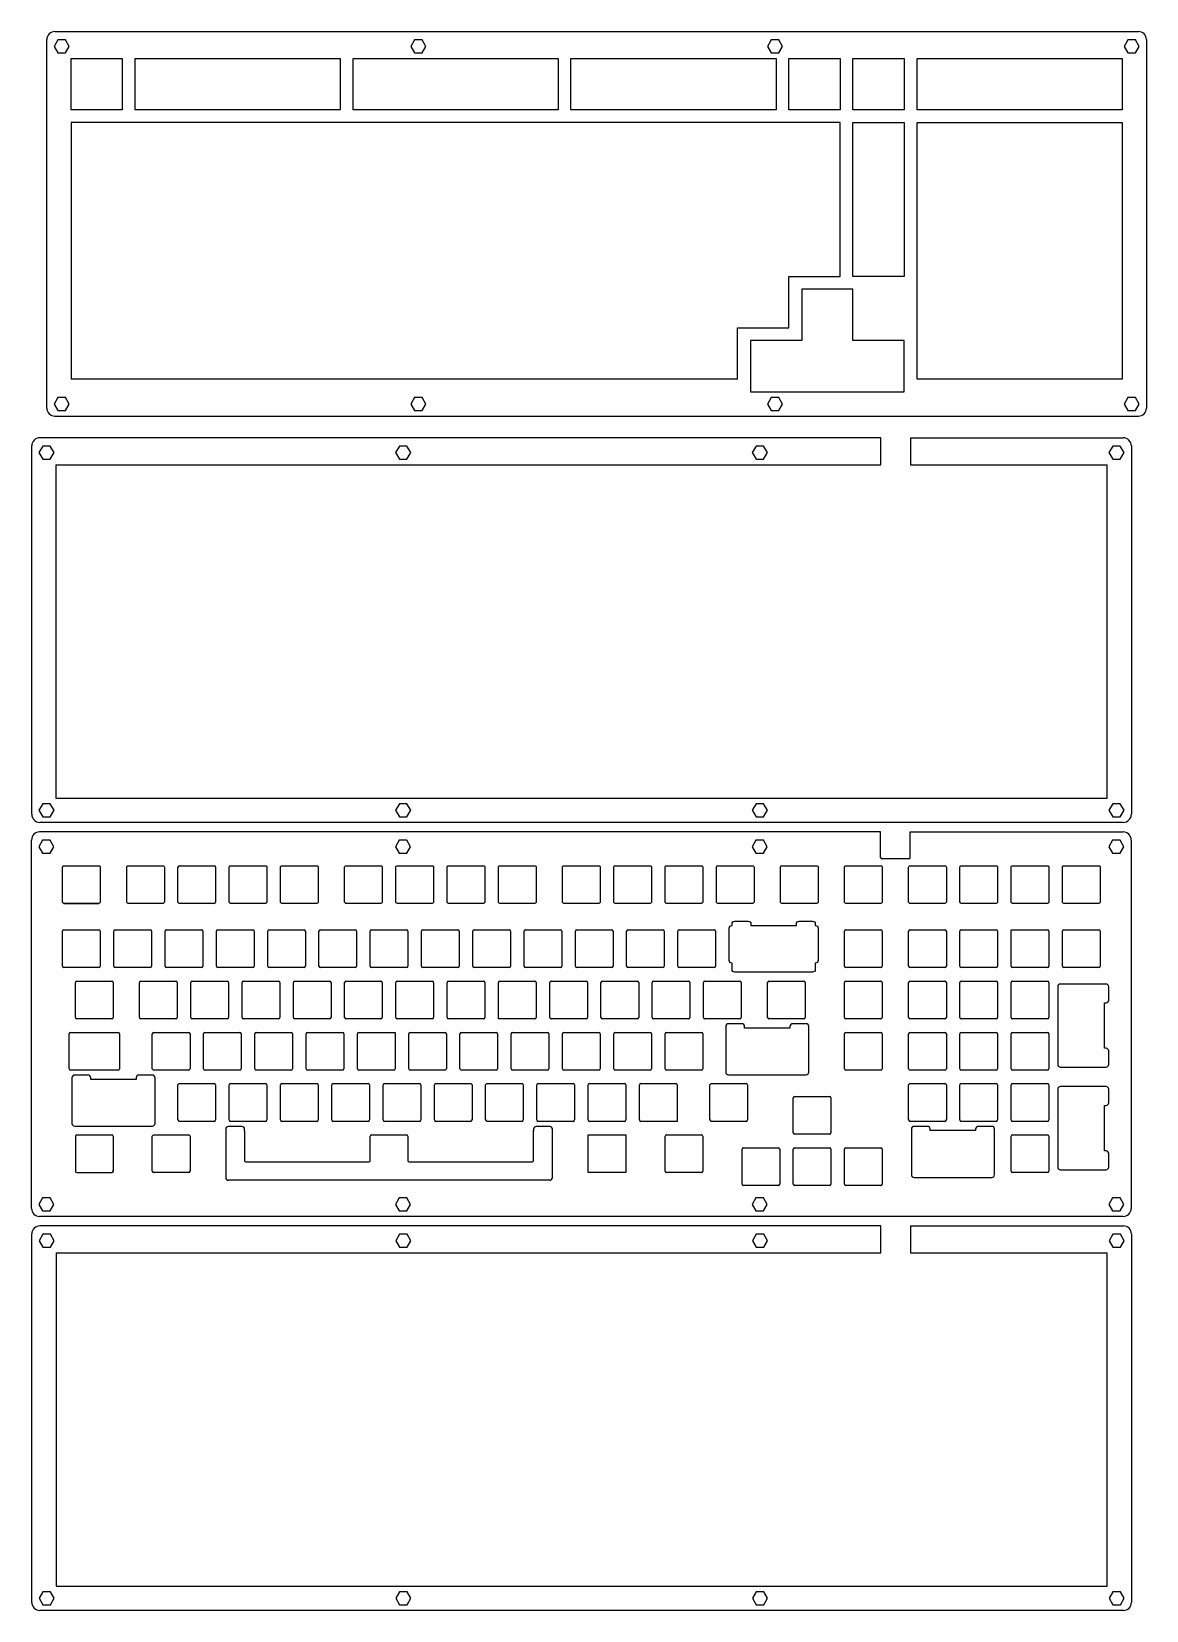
# Model space of a CAD drawing. Header units: millimetres. Extents: x 1868 to 2698, y 1819 to 2405.
# Drawn here: x 2284 to 2698, y 1819 to 2405 of the extents above; entities that cross this region are included whole.
import ezdxf

# ---------------------------------------------------------------- set-up
doc = ezdxf.new("R2010")
doc.units = ezdxf.units.MM

msp = doc.modelspace()

# ---------------------------------------------------------------- linework, layer by layer
at = {"linetype": 'Continuous'}
for p, q in [((2292.75, 2405.43), (2695.28, 2405.43)), ((2546.4, 2276.36), (2298.75, 2276.36)), ((2298.75, 2276.36), (2298.75, 2276.36)), ((2292.75, 2262.6), (2695.28, 2262.6)), ((2599.58, 2254.55), (2287.14, 2254.55)), ((2599.58, 2244.55), (2599.58, 2254.55)), ((2610.58, 2254.55), (2689.67, 2254.55)), ((2610.58, 2254.55), (2610.58, 2244.55)), ((2293.14, 2244.55), (2599.58, 2244.55)), ((2610.58, 2244.55), (2610.58, 2244.55)), ((2610.58, 2244.55), (2683.67, 2244.55)), ((2300.38, 1995.13), (2300.38, 1982.13)), ((2599.62, 1961.86), (2287.17, 1961.86)), ((2599.62, 1951.86), (2599.62, 1961.86)), ((2610.62, 1961.86), (2689.7, 1961.86)), ((2610.62, 1961.86), (2610.62, 1951.86)), ((2293.17, 1951.86), (2599.62, 1951.86)), ((2293.17, 1951.86), (2293.17, 1828.03)), ((2610.62, 1951.86), (2610.62, 1951.86)), ((2610.62, 1951.86), (2683.7, 1951.86))]:
    msp.add_line(p, q, dxfattribs=at)
at = {"color": 0}
for p, q in [((2289.75, 2265.6), (2289.75, 2402.43)), ((2698.28, 2402.43), (2698.28, 2265.6)), ((2298.75, 2395.43), (2317.8, 2395.43)), ((2298.75, 2376.38), (2298.75, 2395.43)), ((2317.8, 2395.43), (2317.8, 2376.38)), ((2322.56, 2395.43), (2398.76, 2395.43)), ((2322.56, 2376.38), (2322.56, 2395.43)), ((2398.76, 2395.43), (2398.76, 2376.38)), ((2403.53, 2395.43), (2479.73, 2395.43)), ((2403.53, 2376.38), (2403.53, 2395.43)), ((2479.73, 2395.43), (2479.73, 2376.38)), ((2484.49, 2395.43), (2560.69, 2395.43)), ((2484.49, 2376.38), (2484.49, 2395.43)), ((2560.69, 2395.43), (2560.69, 2376.38)), ((2565.45, 2395.43), (2584.5, 2395.43)), ((2565.45, 2376.38), (2565.45, 2395.43)), ((2584.5, 2395.43), (2584.5, 2376.38)), ((2589.26, 2395.43), (2608.31, 2395.43)), ((2589.26, 2376.38), (2589.26, 2395.43)), ((2608.31, 2395.43), (2608.31, 2376.38)), ((2613.08, 2395.43), (2689.28, 2395.43)), ((2613.08, 2376.38), (2613.08, 2395.43)), ((2689.28, 2395.43), (2689.28, 2376.38)), ((2317.8, 2376.38), (2298.75, 2376.38)), ((2398.76, 2376.38), (2322.56, 2376.38)), ((2479.73, 2376.38), (2403.53, 2376.38)), ((2560.69, 2376.38), (2484.49, 2376.38)), ((2584.5, 2376.38), (2565.45, 2376.38)), ((2608.31, 2376.38), (2589.26, 2376.38)), ((2689.28, 2376.38), (2613.08, 2376.38)), ((2298.75, 2371.62), (2298.75, 2352.56)), ((2584.5, 2371.62), (2298.75, 2371.62)), ((2584.5, 2314.46), (2584.5, 2371.62)), ((2589.26, 2371.62), (2608.31, 2371.62)), ((2589.26, 2314.46), (2589.26, 2371.62)), ((2608.31, 2371.62), (2608.31, 2314.46)), ((2613.08, 2371.62), (2689.28, 2371.62)), ((2613.08, 2276.36), (2613.08, 2371.62)), ((2689.28, 2371.62), (2689.28, 2276.36)), ((2298.75, 2352.56), (2298.75, 2352.56)), ((2298.75, 2352.56), (2298.75, 2333.52)), ((2298.75, 2333.52), (2298.75, 2333.52)), ((2298.75, 2333.52), (2298.75, 2314.46)), ((2298.75, 2314.46), (2298.75, 2314.46)), ((2298.75, 2314.46), (2298.75, 2276.36)), ((2565.45, 2295.41), (2565.45, 2314.46)), ((2565.45, 2314.46), (2584.5, 2314.46)), ((2608.31, 2314.46), (2589.26, 2314.46)), ((2570.21, 2309.7), (2570.21, 2290.65)), ((2589.26, 2309.7), (2570.21, 2309.7)), ((2589.26, 2290.65), (2589.26, 2309.7)), ((2546.4, 2276.36), (2546.4, 2295.41)), ((2546.4, 2295.41), (2565.45, 2295.41)), ((2570.21, 2290.65), (2551.16, 2290.65)), ((2551.16, 2290.65), (2551.16, 2271.6)), ((2608.31, 2290.65), (2589.26, 2290.65)), ((2608.31, 2271.6), (2608.31, 2290.65)), ((2689.28, 2276.36), (2613.08, 2276.36)), ((2551.16, 2271.6), (2608.31, 2271.6)), ((2284.14, 2114.73), (2284.14, 2251.55)), ((2692.67, 2251.55), (2692.67, 2114.73)), ((2293.14, 2244.55), (2293.14, 2120.73)), ((2683.67, 2120.73), (2683.67, 2244.55)), ((2293.14, 2120.73), (2683.67, 2120.73)), ((2689.67, 2111.73), (2287.14, 2111.73)), ((2284.09, 1968.34), (2284.09, 2105.17)), ((2692.62, 2105.17), (2692.62, 1968.34)), ((2338.48, 2082.14), (2338.48, 2095.14)), ((2338.98, 2095.64), (2351.98, 2095.64)), ((2352.48, 2095.14), (2352.48, 2082.14)), ((2351.98, 2081.64), (2338.98, 2081.64)), ((2295.61, 2058.33), (2295.61, 2071.33)), ((2296.11, 2071.83), (2309.11, 2071.83)), ((2309.61, 2071.33), (2309.61, 2058.33)), ((2314.66, 2058.33), (2314.66, 2071.33)), ((2315.16, 2071.83), (2328.16, 2071.83)), ((2328.66, 2071.33), (2328.66, 2058.33)), ((2333.71, 2058.33), (2333.71, 2071.33)), ((2334.21, 2071.83), (2347.21, 2071.83)), ((2347.71, 2071.33), (2347.71, 2058.33)), ((2352.76, 2058.33), (2352.76, 2071.33)), ((2353.26, 2071.83), (2366.26, 2071.83)), ((2366.76, 2071.33), (2366.76, 2058.33)), ((2371.81, 2058.33), (2371.81, 2071.33)), ((2372.31, 2071.83), (2385.31, 2071.83)), ((2385.81, 2071.33), (2385.81, 2058.33)), ((2390.86, 2058.33), (2390.86, 2071.33)), ((2391.36, 2071.83), (2404.36, 2071.83)), ((2404.86, 2071.33), (2404.86, 2058.33)), ((2409.91, 2058.33), (2409.91, 2071.33)), ((2410.41, 2071.83), (2423.41, 2071.83)), ((2423.91, 2071.33), (2423.91, 2058.33)), ((2428.97, 2058.33), (2428.97, 2071.33)), ((2429.47, 2071.83), (2442.46, 2071.83)), ((2442.96, 2071.33), (2442.96, 2058.33)), ((2448.02, 2058.33), (2448.02, 2071.33)), ((2448.52, 2071.83), (2461.51, 2071.83)), ((2462.01, 2071.33), (2462.01, 2058.33)), ((2467.07, 2058.33), (2467.07, 2071.33)), ((2467.57, 2071.83), (2480.56, 2071.83)), ((2481.06, 2071.33), (2481.06, 2058.33)), ((2486.12, 2058.33), (2486.12, 2071.33)), ((2486.62, 2071.83), (2499.61, 2071.83)), ((2500.11, 2071.33), (2500.11, 2058.33)), ((2505.17, 2058.33), (2505.17, 2071.33)), ((2505.67, 2071.83), (2518.66, 2071.83)), ((2519.16, 2071.33), (2519.16, 2058.33)), ((2524.22, 2058.33), (2524.22, 2071.33)), ((2524.72, 2071.83), (2537.71, 2071.83)), ((2538.21, 2071.33), (2538.21, 2058.33)), ((2586.13, 2058.33), (2586.13, 2071.33)), ((2586.63, 2071.83), (2599.63, 2071.83)), ((2600.13, 2071.33), (2600.13, 2058.33)), ((2609.94, 2058.33), (2609.94, 2071.33)), ((2610.44, 2071.83), (2623.44, 2071.83)), ((2623.94, 2071.33), (2623.94, 2058.33)), ((2628.99, 2058.33), (2628.99, 2071.33)), ((2629.49, 2071.83), (2642.49, 2071.83)), ((2642.99, 2071.33), (2642.99, 2058.33)), ((2648.04, 2071.83), (2661.54, 2071.83)), ((2648.04, 2058.33), (2648.04, 2071.83)), ((2662.04, 2071.33), (2662.04, 2058.33)), ((2667.09, 2058.33), (2667.09, 2071.33)), ((2667.59, 2071.83), (2680.59, 2071.83)), ((2681.09, 2071.33), (2681.09, 2058.33)), ((2309.11, 2057.83), (2296.11, 2057.83)), ((2300.88, 2052.78), (2313.88, 2052.78)), ((2328.16, 2057.83), (2315.16, 2057.83)), ((2324.69, 2052.78), (2337.69, 2052.78)), ((2347.21, 2057.83), (2334.21, 2057.83)), ((2343.74, 2052.78), (2356.74, 2052.78)), ((2366.26, 2057.83), (2353.26, 2057.83)), ((2362.79, 2052.78), (2375.79, 2052.78)), ((2385.31, 2057.83), (2372.31, 2057.83)), ((2381.84, 2052.78), (2394.84, 2052.78)), ((2404.36, 2057.83), (2391.36, 2057.83)), ((2400.89, 2052.78), (2413.89, 2052.78)), ((2423.41, 2057.83), (2410.41, 2057.83)), ((2419.94, 2052.78), (2432.94, 2052.78)), ((2442.46, 2057.83), (2429.47, 2057.83)), ((2438.99, 2052.78), (2451.99, 2052.78)), ((2461.51, 2057.83), (2448.52, 2057.83)), ((2458.04, 2052.78), (2471.04, 2052.78)), ((2480.56, 2057.83), (2467.57, 2057.83)), ((2477.09, 2052.78), (2490.09, 2052.78)), ((2499.61, 2057.83), (2486.62, 2057.83)), ((2496.14, 2052.78), (2509.14, 2052.78)), ((2518.66, 2057.83), (2505.67, 2057.83)), ((2515.19, 2052.78), (2528.19, 2052.78)), ((2537.71, 2057.83), (2524.72, 2057.83)), ((2534.24, 2052.78), (2547.24, 2052.78)), ((2558.05, 2052.78), (2571.05, 2052.78)), ((2599.63, 2057.83), (2586.63, 2057.83)), ((2586.63, 2052.78), (2599.63, 2052.78)), ((2623.44, 2057.83), (2610.44, 2057.83)), ((2610.44, 2052.78), (2623.44, 2052.78)), ((2642.49, 2057.83), (2629.49, 2057.83)), ((2629.49, 2052.78), (2642.49, 2052.78)), ((2661.54, 2057.83), (2648.54, 2057.83)), ((2648.54, 2052.78), (2661.54, 2052.78)), ((2680.59, 2057.83), (2667.59, 2057.83)), ((2300.38, 2039.28), (2300.38, 2052.28)), ((2314.38, 2052.28), (2314.38, 2039.28)), ((2324.19, 2039.28), (2324.19, 2052.28)), ((2338.19, 2052.28), (2338.19, 2039.28)), ((2343.24, 2039.28), (2343.24, 2052.28)), ((2357.24, 2052.28), (2357.24, 2039.28)), ((2362.29, 2039.28), (2362.29, 2052.28)), ((2376.29, 2052.28), (2376.29, 2039.28)), ((2381.34, 2039.28), (2381.34, 2052.28)), ((2395.34, 2052.28), (2395.34, 2039.28)), ((2400.39, 2039.28), (2400.39, 2052.28)), ((2414.39, 2052.28), (2414.39, 2039.28)), ((2419.44, 2039.28), (2419.44, 2052.28)), ((2433.44, 2052.28), (2433.44, 2039.28)), ((2438.49, 2039.28), (2438.49, 2052.28)), ((2452.49, 2052.28), (2452.49, 2039.28)), ((2457.54, 2038.78), (2457.54, 2052.28)), ((2471.54, 2052.28), (2471.54, 2039.28)), ((2476.59, 2039.28), (2476.59, 2052.28)), ((2490.59, 2052.28), (2490.59, 2039.28)), ((2495.64, 2039.28), (2495.64, 2052.28)), ((2509.64, 2052.28), (2509.64, 2039.28)), ((2514.69, 2039.28), (2514.69, 2052.28)), ((2528.69, 2052.28), (2528.69, 2039.28)), ((2533.74, 2039.28), (2533.74, 2052.28)), ((2547.74, 2052.28), (2547.74, 2039.28)), ((2557.55, 2039.28), (2557.55, 2052.28)), ((2571.55, 2052.28), (2571.55, 2039.28)), ((2586.13, 2039.28), (2586.13, 2052.28)), ((2600.13, 2052.28), (2600.13, 2039.28)), ((2609.94, 2039.28), (2609.94, 2052.28)), ((2623.94, 2052.28), (2623.94, 2039.28)), ((2628.99, 2039.28), (2628.99, 2052.28)), ((2642.99, 2052.28), (2642.99, 2039.28)), ((2648.04, 2039.28), (2648.04, 2052.28)), ((2662.04, 2052.28), (2662.04, 2039.28)), ((2313.88, 2038.78), (2300.88, 2038.78)), ((2337.69, 2038.78), (2324.69, 2038.78)), ((2356.74, 2038.78), (2343.74, 2038.78)), ((2375.79, 2038.78), (2362.79, 2038.78)), ((2394.84, 2038.78), (2381.84, 2038.78)), ((2413.89, 2038.78), (2400.89, 2038.78)), ((2432.94, 2038.78), (2419.94, 2038.78)), ((2451.99, 2038.78), (2438.99, 2038.78)), ((2471.04, 2038.78), (2457.54, 2038.78)), ((2490.09, 2038.78), (2477.09, 2038.78)), ((2509.14, 2038.78), (2496.14, 2038.78)), ((2528.19, 2038.78), (2515.19, 2038.78)), ((2547.24, 2038.78), (2534.24, 2038.78)), ((2571.05, 2038.78), (2558.05, 2038.78)), ((2599.63, 2038.78), (2586.63, 2038.78)), ((2623.44, 2038.78), (2610.44, 2038.78)), ((2642.49, 2038.78), (2629.49, 2038.78)), ((2661.54, 2038.78), (2648.54, 2038.78)), ((2298, 2020.23), (2298, 2033.23)), ((2298.5, 2033.73), (2316.26, 2033.73)), ((2316.76, 2033.23), (2316.76, 2020.23)), ((2328.95, 2020.23), (2328.95, 2033.23)), ((2329.45, 2033.73), (2342.45, 2033.73)), ((2342.95, 2033.23), (2342.95, 2020.23)), ((2348, 2020.23), (2348, 2033.23)), ((2348.5, 2033.73), (2361.5, 2033.73)), ((2362, 2033.23), (2362, 2020.23)), ((2367.05, 2020.23), (2367.05, 2033.23)), ((2367.55, 2033.73), (2380.55, 2033.73)), ((2381.05, 2033.23), (2381.05, 2020.23)), ((2386.1, 2020.23), (2386.1, 2033.23)), ((2386.6, 2033.73), (2399.6, 2033.73)), ((2400.1, 2033.23), (2400.1, 2020.23)), ((2405.15, 2020.23), (2405.15, 2033.23)), ((2405.65, 2033.73), (2419.15, 2033.73)), ((2419.15, 2033.73), (2419.15, 2020.23)), ((2424.2, 2020.23), (2424.2, 2033.23)), ((2424.7, 2033.73), (2437.7, 2033.73)), ((2438.2, 2033.23), (2438.2, 2020.23)), ((2443.25, 2020.23), (2443.25, 2033.23)), ((2443.75, 2033.73), (2456.75, 2033.73)), ((2457.25, 2033.23), (2457.25, 2020.23)), ((2462.3, 2020.23), (2462.3, 2033.23)), ((2462.8, 2033.73), (2475.8, 2033.73)), ((2476.3, 2033.23), (2476.3, 2020.23)), ((2481.35, 2020.23), (2481.35, 2033.23)), ((2481.85, 2033.73), (2494.85, 2033.73)), ((2495.35, 2033.23), (2495.35, 2020.23)), ((2500.4, 2020.23), (2500.4, 2033.23)), ((2500.9, 2033.73), (2513.9, 2033.73)), ((2514.4, 2033.23), (2514.4, 2020.23)), ((2519.45, 2020.23), (2519.45, 2033.23)), ((2519.95, 2033.73), (2532.95, 2033.73)), ((2533.45, 2033.23), (2533.45, 2020.23)), ((2586.13, 2020.23), (2586.13, 2033.23)), ((2586.63, 2033.73), (2599.63, 2033.73)), ((2600.13, 2033.23), (2600.13, 2020.23)), ((2609.94, 2020.23), (2609.94, 2033.23)), ((2610.44, 2033.73), (2623.44, 2033.73)), ((2623.94, 2033.23), (2623.94, 2020.23)), ((2628.99, 2020.23), (2628.99, 2033.23)), ((2629.49, 2033.73), (2642.49, 2033.73)), ((2642.99, 2033.23), (2642.99, 2020.23)), ((2648.04, 2020.23), (2648.04, 2033.23)), ((2648.54, 2033.73), (2661.54, 2033.73)), ((2662.04, 2033.23), (2662.04, 2020.23)), ((2316.26, 2019.73), (2298.5, 2019.73)), ((2342.45, 2019.73), (2329.45, 2019.73)), ((2361.5, 2019.73), (2348.5, 2019.73)), ((2380.55, 2019.73), (2367.55, 2019.73)), ((2399.6, 2019.73), (2386.6, 2019.73)), ((2418.65, 2019.73), (2405.65, 2019.73)), ((2437.7, 2019.73), (2424.7, 2019.73)), ((2456.75, 2019.73), (2443.75, 2019.73)), ((2475.8, 2019.73), (2462.8, 2019.73)), ((2494.85, 2019.73), (2481.85, 2019.73)), ((2513.9, 2019.73), (2500.9, 2019.73)), ((2532.95, 2019.73), (2519.95, 2019.73)), ((2599.63, 2019.73), (2586.63, 2019.73)), ((2623.44, 2019.73), (2610.44, 2019.73)), ((2642.49, 2019.73), (2629.49, 2019.73)), ((2661.54, 2019.73), (2648.54, 2019.73)), ((2338.48, 2001.18), (2338.48, 2014.18)), ((2338.98, 2014.68), (2351.98, 2014.68)), ((2352.48, 2014.18), (2352.48, 2001.18)), ((2357.53, 2001.18), (2357.53, 2014.18)), ((2358.03, 2014.68), (2371.03, 2014.68)), ((2371.53, 2014.18), (2371.53, 2001.18)), ((2376.58, 2001.18), (2376.58, 2014.18)), ((2377.08, 2014.68), (2390.08, 2014.68)), ((2390.58, 2014.18), (2390.58, 2001.18)), ((2395.63, 2001.18), (2395.63, 2014.18)), ((2396.13, 2014.68), (2409.13, 2014.68)), ((2409.63, 2014.18), (2409.63, 2001.18)), ((2414.68, 2001.18), (2414.68, 2014.18)), ((2415.18, 2014.68), (2428.18, 2014.68)), ((2428.68, 2014.18), (2428.68, 2001.18)), ((2433.73, 2001.18), (2433.73, 2014.18)), ((2434.23, 2014.68), (2447.23, 2014.68)), ((2447.73, 2014.18), (2447.73, 2001.18)), ((2452.78, 2001.18), (2452.78, 2014.18)), ((2453.28, 2014.68), (2466.28, 2014.68)), ((2466.78, 2014.18), (2466.78, 2001.18)), ((2471.83, 2001.18), (2471.83, 2014.18)), ((2472.33, 2014.68), (2485.33, 2014.68)), ((2485.83, 2014.18), (2485.83, 2001.18)), ((2490.88, 2001.18), (2490.88, 2014.18)), ((2491.38, 2014.68), (2504.38, 2014.68)), ((2504.88, 2014.18), (2504.88, 2001.18)), ((2509.93, 2001.18), (2509.93, 2014.18)), ((2510.43, 2014.68), (2523.43, 2014.68)), ((2523.93, 2014.18), (2523.93, 2000.68)), ((2536.12, 2001.18), (2536.12, 2014.18)), ((2536.62, 2014.68), (2549.62, 2014.68)), ((2550.12, 2014.18), (2550.12, 2001.18)), ((2609.94, 2001.18), (2609.94, 2014.18)), ((2610.44, 2014.68), (2623.44, 2014.68)), ((2623.94, 2014.18), (2623.94, 2001.18)), ((2628.99, 2001.18), (2628.99, 2014.18)), ((2629.49, 2014.68), (2642.49, 2014.68)), ((2642.99, 2014.18), (2642.99, 2001.18)), ((2648.04, 2001.18), (2648.04, 2014.18)), ((2648.54, 2014.68), (2661.54, 2014.68)), ((2662.04, 2014.18), (2662.04, 2001.18)), ((2567.08, 1996.42), (2567.08, 2009.42)), ((2567.58, 2009.92), (2580.58, 2009.92)), ((2581.08, 2009.42), (2581.08, 1996.42)), ((2351.98, 2000.68), (2338.98, 2000.68)), ((2371.03, 2000.68), (2358.03, 2000.68)), ((2390.08, 2000.68), (2377.08, 2000.68)), ((2409.13, 2000.68), (2396.13, 2000.68)), ((2428.18, 2000.68), (2415.18, 2000.68)), ((2447.23, 2000.68), (2434.23, 2000.68)), ((2466.28, 2000.68), (2453.28, 2000.68)), ((2485.33, 2000.68), (2472.33, 2000.68)), ((2504.38, 2000.68), (2491.38, 2000.68)), ((2523.93, 2000.68), (2510.43, 2000.68)), ((2549.62, 2000.68), (2536.62, 2000.68)), ((2623.44, 2000.68), (2610.44, 2000.68)), ((2642.49, 2000.68), (2629.49, 2000.68)), ((2661.54, 2000.68), (2648.54, 2000.68)), ((2300.88, 1995.63), (2313.88, 1995.63)), ((2314.38, 1995.13), (2314.38, 1982.13)), ((2328.95, 1982.13), (2328.95, 1995.13)), ((2329.45, 1995.63), (2342.45, 1995.63)), ((2342.95, 1995.13), (2342.95, 1982.13)), ((2409.91, 1986.13), (2409.91, 1995.13)), ((2410.41, 1995.63), (2423.41, 1995.63)), ((2423.91, 1995.13), (2423.91, 1986.13)), ((2490.88, 1995.63), (2504.88, 1995.63)), ((2490.88, 1981.63), (2490.88, 1995.63)), ((2504.88, 1995.63), (2504.88, 1981.63)), ((2519.45, 1982.13), (2519.45, 1995.13)), ((2519.95, 1995.63), (2532.95, 1995.63)), ((2533.45, 1995.13), (2533.45, 1982.13)), ((2580.58, 1995.92), (2567.58, 1995.92)), ((2648.04, 1982.13), (2648.04, 1995.13)), ((2648.54, 1995.63), (2661.54, 1995.63)), ((2662.04, 1995.13), (2662.04, 1982.13)), ((2548.03, 1977.37), (2548.03, 1990.37)), ((2548.53, 1990.87), (2561.53, 1990.87)), ((2562.03, 1990.37), (2562.03, 1977.37)), ((2567.08, 1977.37), (2567.08, 1990.37)), ((2567.58, 1990.87), (2580.58, 1990.87)), ((2581.08, 1990.37), (2581.08, 1977.37)), ((2586.13, 1977.37), (2586.13, 1990.37)), ((2586.63, 1990.87), (2599.63, 1990.87)), ((2600.13, 1990.37), (2600.13, 1977.37)), ((2314.38, 1981.63), (2314.38, 1982.63)), ((2300.88, 1981.63), (2313.88, 1981.63)), ((2342.45, 1981.63), (2329.45, 1981.63)), ((2504.88, 1981.63), (2490.88, 1981.63)), ((2532.95, 1981.63), (2519.95, 1981.63)), ((2561.53, 1976.87), (2548.53, 1976.87)), ((2580.58, 1976.87), (2567.58, 1976.87)), ((2599.63, 1976.87), (2586.63, 1976.87)), ((2661.54, 1981.63), (2648.54, 1981.63)), ((2689.62, 1965.34), (2287.09, 1965.34)), ((2284.17, 1822.03), (2284.17, 1958.86)), ((2692.7, 1958.86), (2692.7, 1822.03)), ((2683.7, 1828.03), (2683.7, 1951.86)), ((2293.17, 1828.03), (2683.7, 1828.03)), ((2689.7, 1819.03), (2287.17, 1819.03))]:
    msp.add_line(p, q, dxfattribs=at)
for p, q in [((2599.54, 2108.17), (2287.09, 2108.17)), ((2599.54, 2098.67), (2599.54, 2108.17)), ((2610.54, 2098.67), (2610.54, 2108.17)), ((2610.54, 2108.17), (2689.62, 2108.17)), ((2610.04, 2098.17), (2600.04, 2098.17)), ((2356.22, 1997.75), (2356.22, 1979.81)), ((2362.22, 1998.75), (2357.22, 1998.75)), ((2363.22, 1997.17), (2363.22, 1997.75)), ((2363.22, 1997.17), (2363.22, 1986.13)), ((2470.6, 1997.75), (2470.6, 1997.17)), ((2470.6, 1986.13), (2470.6, 1997.46)), ((2476.6, 1998.75), (2471.6, 1998.75)), ((2477.6, 1979.81), (2477.6, 1997.75)), ((2363.72, 1985.63), (2409.41, 1985.63)), ((2424.41, 1985.63), (2470.1, 1985.63)), ((2476.6, 1978.81), (2357.22, 1978.81))]:
    msp.add_line(p, q)
at = {"linetype": 'Continuous'}
for points in [[(2293.85, 2402.35), (2292.45, 2399.93), (2293.85, 2397.5), (2296.65, 2397.5), (2298.05, 2399.93), (2296.65, 2402.35)], [(2426.36, 2402.35), (2424.96, 2399.93), (2426.36, 2397.5), (2429.16, 2397.5), (2430.56, 2399.93), (2429.16, 2402.35)], [(2558.87, 2402.35), (2557.47, 2399.93), (2558.87, 2397.5), (2561.67, 2397.5), (2563.07, 2399.93), (2561.67, 2402.35)], [(2691.38, 2402.35), (2689.98, 2399.93), (2691.38, 2397.5), (2694.18, 2397.5), (2695.58, 2399.93), (2694.18, 2402.35)], [(2293.85, 2269.53), (2292.45, 2267.1), (2293.85, 2264.68), (2296.65, 2264.68), (2298.05, 2267.1), (2296.65, 2269.53)], [(2426.36, 2269.53), (2424.96, 2267.1), (2426.36, 2264.68), (2429.16, 2264.68), (2430.56, 2267.1), (2429.16, 2269.53)], [(2558.87, 2269.53), (2557.47, 2267.1), (2558.87, 2264.68), (2561.67, 2264.68), (2563.07, 2267.1), (2561.67, 2269.53)], [(2691.38, 2269.53), (2689.98, 2267.1), (2691.38, 2264.68), (2694.18, 2264.68), (2695.58, 2267.1), (2694.18, 2269.53)], [(2288.24, 2251.48), (2286.84, 2249.05), (2288.24, 2246.63), (2291.04, 2246.63), (2292.44, 2249.05), (2291.04, 2251.48)], [(2420.75, 2251.48), (2419.35, 2249.05), (2420.75, 2246.63), (2423.55, 2246.63), (2424.95, 2249.05), (2423.55, 2251.48)], [(2553.26, 2251.48), (2551.86, 2249.05), (2553.26, 2246.63), (2556.06, 2246.63), (2557.46, 2249.05), (2556.06, 2251.48)], [(2685.77, 2251.48), (2684.37, 2249.05), (2685.77, 2246.63), (2688.57, 2246.63), (2689.97, 2249.05), (2688.57, 2251.48)], [(2288.24, 2118.65), (2286.84, 2116.23), (2288.24, 2113.8), (2291.04, 2113.8), (2292.44, 2116.23), (2291.04, 2118.65)], [(2420.75, 2118.65), (2419.35, 2116.23), (2420.75, 2113.8), (2423.55, 2113.8), (2424.95, 2116.23), (2423.55, 2118.65)], [(2553.26, 2118.65), (2551.86, 2116.23), (2553.26, 2113.8), (2556.06, 2113.8), (2557.46, 2116.23), (2556.06, 2118.65)], [(2685.77, 2118.65), (2684.37, 2116.23), (2685.77, 2113.8), (2688.57, 2113.8), (2689.97, 2116.23), (2688.57, 2118.65)], [(2288.19, 2105.09), (2286.79, 2102.67), (2288.19, 2100.24), (2290.99, 2100.24), (2292.39, 2102.67), (2290.99, 2105.09)], [(2420.7, 2105.09), (2419.3, 2102.67), (2420.7, 2100.24), (2423.5, 2100.24), (2424.9, 2102.67), (2423.5, 2105.09)], [(2553.21, 2105.09), (2551.81, 2102.67), (2553.21, 2100.24), (2556.01, 2100.24), (2557.41, 2102.67), (2556.01, 2105.09)], [(2685.72, 2105.09), (2684.32, 2102.67), (2685.72, 2100.24), (2688.52, 2100.24), (2689.92, 2102.67), (2688.52, 2105.09)], [(2288.19, 1972.27), (2286.79, 1969.84), (2288.19, 1967.42), (2290.99, 1967.42), (2292.39, 1969.84), (2290.99, 1972.27)], [(2420.7, 1972.27), (2419.3, 1969.84), (2420.7, 1967.42), (2423.5, 1967.42), (2424.9, 1969.84), (2423.5, 1972.27)], [(2553.21, 1972.27), (2551.81, 1969.84), (2553.21, 1967.42), (2556.01, 1967.42), (2557.41, 1969.84), (2556.01, 1972.27)], [(2685.72, 1972.27), (2684.32, 1969.84), (2685.72, 1967.42), (2688.52, 1967.42), (2689.92, 1969.84), (2688.52, 1972.27)], [(2288.27, 1958.78), (2286.87, 1956.36), (2288.27, 1953.93), (2291.07, 1953.93), (2292.47, 1956.36), (2291.07, 1958.78)], [(2420.78, 1958.78), (2419.38, 1956.36), (2420.78, 1953.93), (2423.58, 1953.93), (2424.98, 1956.36), (2423.58, 1958.78)], [(2553.29, 1958.78), (2551.89, 1956.36), (2553.29, 1953.93), (2556.09, 1953.93), (2557.49, 1956.36), (2556.09, 1958.78)], [(2685.8, 1958.78), (2684.4, 1956.36), (2685.8, 1953.93), (2688.6, 1953.93), (2690, 1956.36), (2688.6, 1958.78)], [(2288.27, 1825.96), (2286.87, 1823.53), (2288.27, 1821.11), (2291.07, 1821.11), (2292.47, 1823.53), (2291.07, 1825.96)], [(2420.78, 1825.96), (2419.38, 1823.53), (2420.78, 1821.11), (2423.58, 1821.11), (2424.98, 1823.53), (2423.58, 1825.96)], [(2553.29, 1825.96), (2551.89, 1823.53), (2553.29, 1821.11), (2556.09, 1821.11), (2557.49, 1823.53), (2556.09, 1825.96)], [(2685.8, 1825.96), (2684.4, 1823.53), (2685.8, 1821.11), (2688.6, 1821.11), (2690, 1823.53), (2688.6, 1825.96)]]:
    msp.add_lwpolyline(points, close=True, dxfattribs=at)
at = {"color": 0}
for points in [[(2296.11, 2081.64, -0.414214), (2295.61, 2082.14), (2295.61, 2095.14, -0.414214), (2296.11, 2095.64), (2309.11, 2095.64, -0.414214), (2309.61, 2095.14), (2309.61, 2082.14, -0.414214), (2309.11, 2081.64)], [(2319.43, 2082.14), (2319.43, 2095.14, -0.414214), (2319.93, 2095.64), (2332.93, 2095.64, -0.414214), (2333.43, 2095.14), (2333.43, 2082.14, -0.414214), (2332.93, 2081.64), (2319.93, 2081.64, -0.414214)], [(2371.53, 2095.14), (2371.53, 2082.14, -0.414214), (2371.03, 2081.64), (2358.03, 2081.64, -0.414214), (2357.53, 2082.14), (2357.53, 2095.14, -0.414214), (2358.03, 2095.64), (2371.03, 2095.64, -0.414214)], [(2377.08, 2095.64), (2390.08, 2095.64, -0.414214), (2390.58, 2095.14), (2390.58, 2082.14, -0.414214), (2390.08, 2081.64), (2377.08, 2081.64, -0.414214), (2376.58, 2082.14), (2376.58, 2095.14, -0.414214)], [(2413.89, 2081.64), (2400.89, 2081.64, -0.414214), (2400.39, 2082.14), (2400.39, 2095.14, -0.414214), (2400.89, 2095.64), (2413.89, 2095.64, -0.414214), (2414.39, 2095.14), (2414.39, 2082.14, -0.414214)], [(2432.94, 2081.64), (2419.94, 2081.64, -0.414214), (2419.44, 2082.14), (2419.44, 2095.14, -0.414214), (2419.94, 2095.64), (2432.94, 2095.64, -0.414214), (2433.44, 2095.14), (2433.44, 2082.14, -0.414214)], [(2451.99, 2081.64), (2438.99, 2081.64, -0.414214), (2438.49, 2082.14), (2438.49, 2095.14, -0.414214), (2438.99, 2095.64), (2451.99, 2095.64, -0.414214), (2452.49, 2095.14), (2452.49, 2082.14, -0.414214)], [(2471.04, 2081.64), (2458.04, 2081.64, -0.414214), (2457.54, 2082.14), (2457.54, 2095.14, -0.414214), (2458.04, 2095.64), (2471.04, 2095.64, -0.414214), (2471.54, 2095.14), (2471.54, 2082.14, -0.414214)], [(2494.85, 2081.64), (2481.85, 2081.64, -0.414214), (2481.35, 2082.14), (2481.35, 2095.14, -0.414214), (2481.85, 2095.64), (2494.85, 2095.64, -0.414214), (2495.35, 2095.14), (2495.35, 2082.14, -0.414214)], [(2514.4, 2095.14), (2514.4, 2082.14, -0.414214), (2513.9, 2081.64), (2500.9, 2081.64, -0.414214), (2500.4, 2082.14), (2500.4, 2095.14, -0.414214), (2500.9, 2095.64), (2513.9, 2095.64, -0.414214)], [(2533.45, 2095.14), (2533.45, 2082.14, -0.414214), (2532.95, 2081.64), (2519.95, 2081.64, -0.414214), (2519.45, 2082.14), (2519.45, 2095.14, -0.414214), (2519.95, 2095.64), (2532.95, 2095.64, -0.414214)], [(2552.5, 2095.14), (2552.5, 2082.14, -0.414214), (2552, 2081.64), (2539, 2081.64, -0.414214), (2538.5, 2082.14), (2538.5, 2095.14, -0.414214), (2539, 2095.64), (2552, 2095.64, -0.414214)], [(2576.31, 2095.14), (2576.31, 2082.14, -0.414214), (2575.81, 2081.64), (2562.82, 2081.64, -0.414214), (2562.32, 2082.14), (2562.32, 2095.14, -0.414214), (2562.82, 2095.64), (2575.81, 2095.64, -0.414214)], [(2600.13, 2095.14), (2600.13, 2082.14, -0.414214), (2599.63, 2081.64), (2586.63, 2081.64, -0.414214), (2586.13, 2082.14), (2586.13, 2095.14, -0.414214), (2586.63, 2095.64), (2599.63, 2095.64, -0.414214)], [(2623.94, 2095.14), (2623.94, 2082.14, -0.414214), (2623.44, 2081.64), (2610.44, 2081.64, -0.414214), (2609.94, 2082.14), (2609.94, 2095.14, -0.414214), (2610.44, 2095.64), (2623.44, 2095.64, -0.414214)], [(2642.99, 2095.14), (2642.99, 2082.14, -0.414214), (2642.49, 2081.64), (2629.49, 2081.64, -0.414214), (2628.99, 2082.14), (2628.99, 2095.14, -0.414214), (2629.49, 2095.64), (2642.49, 2095.64, -0.414214)], [(2662.04, 2095.14), (2662.04, 2082.14, -0.414214), (2661.54, 2081.64), (2648.54, 2081.64, -0.414214), (2648.04, 2082.14), (2648.04, 2095.14, -0.414214), (2648.54, 2095.64), (2661.54, 2095.64, -0.414214)], [(2681.09, 2095.14), (2681.09, 2082.14, -0.414214), (2680.59, 2081.64), (2667.59, 2081.64, -0.414214), (2667.09, 2082.14), (2667.09, 2095.14, -0.414214), (2667.59, 2095.64), (2680.59, 2095.64, -0.414214)]]:
    msp.add_lwpolyline(points, format="xyb", close=True, dxfattribs=at)
msp.add_lwpolyline([(2309.11, 2081.64), (2296.11, 2081.64)], close=True, dxfattribs=at)
for points in [[(2543.26, 2072.43, -0.414214), (2544.26, 2073.43), (2544.35, 2073.43), (2544.35, 2074.02, -0.414214), (2545.35, 2075.02), (2550.35, 2075.02, -0.414214), (2551.35, 2074.02), (2551.35, 2073.43), (2568.23, 2073.43), (2568.23, 2074.02, -0.414214), (2569.23, 2075.02), (2574.23, 2075.02, -0.414215), (2575.23, 2074.02), (2575.23, 2073.43), (2575.31, 2073.43, -0.414214), (2576.31, 2072.43), (2576.31, 2060.43, -0.414214), (2575.31, 2059.43), (2575.23, 2059.43), (2575.23, 2057.08, -0.414215), (2574.23, 2056.08), (2545.35, 2056.08, -0.414214), (2544.35, 2057.08), (2544.35, 2059.43), (2544.26, 2059.43, -0.414214), (2543.26, 2060.43)], [(2682.69, 2042.26), (2682.69, 2044.69), (2683.28, 2044.69, 0.414214), (2684.28, 2045.69), (2684.28, 2050.69, 0.414214), (2683.28, 2051.69), (2666.34, 2051.69, 0.414214), (2665.34, 2050.69), (2665.34, 2021.82, 0.414215), (2666.34, 2020.82), (2683.28, 2020.82, 0.414215), (2684.28, 2021.82), (2684.28, 2026.82, 0.414214), (2683.28, 2027.82), (2682.69, 2027.82), (2682.69, 2030.26)], [(2551.41, 2035.33), (2548.97, 2035.33), (2548.97, 2035.92, 0.414214), (2547.97, 2036.92), (2542.97, 2036.92, 0.414214), (2541.97, 2035.92), (2541.97, 2018.98, 0.414214), (2542.97, 2017.98), (2571.84, 2017.98, 0.414215), (2572.84, 2018.98), (2572.84, 2035.92, 0.414215), (2571.84, 2036.92), (2566.84, 2036.92, 0.414214), (2565.84, 2035.92), (2565.84, 2035.33), (2563.41, 2035.33)], [(2308.52, 2016.28), (2306.08, 2016.28), (2306.08, 2016.87, 0.414214), (2305.08, 2017.87), (2300.08, 2017.87, 0.414214), (2299.08, 2016.87), (2299.08, 1999.93, 0.414214), (2300.08, 1998.93), (2328.96, 1998.93, 0.414215), (2329.96, 1999.93), (2329.96, 2016.87, 0.414215), (2328.96, 2017.87), (2323.96, 2017.87, 0.414214), (2322.96, 2016.87), (2322.96, 2016.28), (2320.52, 2016.28)], [(2682.69, 2004.16), (2682.69, 2006.59), (2683.28, 2006.59, 0.414214), (2684.28, 2007.59), (2684.28, 2012.59, 0.414214), (2683.28, 2013.59), (2666.34, 2013.59, 0.414214), (2665.34, 2012.59), (2665.34, 1983.72, 0.414215), (2666.34, 1982.72), (2683.28, 1982.72, 0.414215), (2684.28, 1983.72), (2684.28, 1988.72, 0.414214), (2683.28, 1989.72), (2682.69, 1989.72), (2682.69, 1992.16)], [(2620.38, 1997.23), (2617.94, 1997.23), (2617.94, 1997.82, 0.414214), (2616.94, 1998.82), (2611.94, 1998.82, 0.414214), (2610.94, 1997.82), (2610.94, 1980.88, 0.414214), (2611.94, 1979.88), (2640.82, 1979.88, 0.414215), (2641.82, 1980.88), (2641.82, 1997.82, 0.414215), (2640.82, 1998.82), (2635.82, 1998.82, 0.414214), (2634.82, 1997.82), (2634.82, 1997.23), (2632.38, 1997.23)]]:
    msp.add_lwpolyline(points, format="xyb", close=True)
for centre, radius, start, end in [((2292.75, 2402.43), 3, 90, 180), ((2292.75, 2265.6), 3, 180, 270), ((2695.28, 2265.6), 3, 270, 0), ((2287.14, 2251.55), 3, 90, 180), ((2287.14, 2114.73), 3, 180, 270), ((2689.67, 2114.73), 3, 270, 0), ((2287.09, 2105.17), 3, 90, 180), ((2338.98, 2095.14), 0.5, 90, 180), ((2351.98, 2095.14), 0.5, 0, 90), ((2338.98, 2082.14), 0.5, 180, 270), ((2351.98, 2082.14), 0.5, 270, 0), ((2296.11, 2071.33), 0.5, 90, 180), ((2309.11, 2071.33), 0.5, 0, 90), ((2315.16, 2071.33), 0.5, 90, 180), ((2328.16, 2071.33), 0.5, 0, 90), ((2334.21, 2071.33), 0.5, 90, 180), ((2347.21, 2071.33), 0.5, 0, 90), ((2353.26, 2071.33), 0.5, 90, 180), ((2366.26, 2071.33), 0.5, 0, 90), ((2372.31, 2071.33), 0.5, 90, 180), ((2385.31, 2071.33), 0.5, 0, 90), ((2391.36, 2071.33), 0.5, 90, 180), ((2404.36, 2071.33), 0.5, 0, 90), ((2410.41, 2071.33), 0.5, 90, 180), ((2423.41, 2071.33), 0.5, 0, 90), ((2429.47, 2071.33), 0.5, 90, 180), ((2442.46, 2071.33), 0.5, 0, 90), ((2448.52, 2071.33), 0.5, 90, 180), ((2461.51, 2071.33), 0.5, 0, 90), ((2467.57, 2071.33), 0.5, 90, 180), ((2480.56, 2071.33), 0.5, 0, 90), ((2486.62, 2071.33), 0.5, 90, 180), ((2499.61, 2071.33), 0.5, 0, 90), ((2505.67, 2071.33), 0.5, 90, 180), ((2518.66, 2071.33), 0.5, 0, 90), ((2524.72, 2071.33), 0.5, 90, 180), ((2537.71, 2071.33), 0.5, 0, 90), ((2586.63, 2071.33), 0.5, 90, 180), ((2599.63, 2071.33), 0.5, 0, 90), ((2610.44, 2071.33), 0.5, 90, 180), ((2623.44, 2071.33), 0.5, 0, 90), ((2629.49, 2071.33), 0.5, 90, 180), ((2642.49, 2071.33), 0.5, 0, 90), ((2661.54, 2071.33), 0.5, 0, 90), ((2667.59, 2071.33), 0.5, 90, 180), ((2680.59, 2071.33), 0.5, 0, 90), ((2296.11, 2058.33), 0.5, 180, 270), ((2309.11, 2058.33), 0.5, 270, 0), ((2315.16, 2058.33), 0.5, 180, 270), ((2328.16, 2058.33), 0.5, 270, 0), ((2334.21, 2058.33), 0.5, 180, 270), ((2347.21, 2058.33), 0.5, 270, 0), ((2353.26, 2058.33), 0.5, 180, 270), ((2366.26, 2058.33), 0.5, 270, 0), ((2372.31, 2058.33), 0.5, 180, 270), ((2385.31, 2058.33), 0.5, 270, 0), ((2391.36, 2058.33), 0.5, 180, 270), ((2404.36, 2058.33), 0.5, 270, 0), ((2410.41, 2058.33), 0.5, 180, 270), ((2423.41, 2058.33), 0.5, 270, 0), ((2429.47, 2058.33), 0.5, 180, 270), ((2442.46, 2058.33), 0.5, 270, 0), ((2448.52, 2058.33), 0.5, 180, 270), ((2461.51, 2058.33), 0.5, 270, 0), ((2467.57, 2058.33), 0.5, 180, 270), ((2480.56, 2058.33), 0.5, 270, 0), ((2486.62, 2058.33), 0.5, 180, 270), ((2499.61, 2058.33), 0.5, 270, 0), ((2505.67, 2058.33), 0.5, 180, 270), ((2518.66, 2058.33), 0.5, 270, 0), ((2524.72, 2058.33), 0.5, 180, 270), ((2537.71, 2058.33), 0.5, 270, 0), ((2586.63, 2058.33), 0.5, 180, 270), ((2599.63, 2058.33), 0.5, 270, 0), ((2610.44, 2058.33), 0.5, 180, 270), ((2623.44, 2058.33), 0.5, 270, 0), ((2629.49, 2058.33), 0.5, 180, 270), ((2642.49, 2058.33), 0.5, 270, 0), ((2648.54, 2058.33), 0.5, 180, 270), ((2661.54, 2058.33), 0.5, 270, 0), ((2667.59, 2058.33), 0.5, 180, 270), ((2680.59, 2058.33), 0.5, 270, 0), ((2300.88, 2052.28), 0.5, 90, 180), ((2313.88, 2052.28), 0.5, 0, 90), ((2324.69, 2052.28), 0.5, 90, 180), ((2337.69, 2052.28), 0.5, 0, 90), ((2343.74, 2052.28), 0.5, 90, 180), ((2356.74, 2052.28), 0.5, 0, 90), ((2362.79, 2052.28), 0.5, 90, 180), ((2375.79, 2052.28), 0.5, 0, 90), ((2381.84, 2052.28), 0.5, 90, 180), ((2394.84, 2052.28), 0.5, 0, 90), ((2400.89, 2052.28), 0.5, 90, 180), ((2413.89, 2052.28), 0.5, 0, 90), ((2419.94, 2052.28), 0.5, 90, 180), ((2432.94, 2052.28), 0.5, 0, 90), ((2438.99, 2052.28), 0.5, 90, 180), ((2451.99, 2052.28), 0.5, 0, 90), ((2458.04, 2052.28), 0.5, 90, 180), ((2471.04, 2052.28), 0.5, 0, 90), ((2477.09, 2052.28), 0.5, 90, 180), ((2490.09, 2052.28), 0.5, 0, 90), ((2496.14, 2052.28), 0.5, 90, 180), ((2509.14, 2052.28), 0.5, 0, 90), ((2515.19, 2052.28), 0.5, 90, 180), ((2528.19, 2052.28), 0.5, 0, 90), ((2534.24, 2052.28), 0.5, 90, 180), ((2547.24, 2052.28), 0.5, 0, 90), ((2558.05, 2052.28), 0.5, 90, 180), ((2571.05, 2052.28), 0.5, 0, 90), ((2586.63, 2052.28), 0.5, 90, 180), ((2599.63, 2052.28), 0.5, 0, 90), ((2610.44, 2052.28), 0.5, 90, 180), ((2623.44, 2052.28), 0.5, 0, 90), ((2629.49, 2052.28), 0.5, 90, 180), ((2642.49, 2052.28), 0.5, 0, 90), ((2648.54, 2052.28), 0.5, 90, 180), ((2661.54, 2052.28), 0.5, 0, 90), ((2300.88, 2039.28), 0.5, 180, 270), ((2313.88, 2039.28), 0.5, 270, 0), ((2324.69, 2039.28), 0.5, 180, 270), ((2337.69, 2039.28), 0.5, 270, 0), ((2343.74, 2039.28), 0.5, 180, 270), ((2356.74, 2039.28), 0.5, 270, 0), ((2362.79, 2039.28), 0.5, 180, 270), ((2375.79, 2039.28), 0.5, 270, 0), ((2381.84, 2039.28), 0.5, 180, 270), ((2394.84, 2039.28), 0.5, 270, 0), ((2400.89, 2039.28), 0.5, 180, 270), ((2413.89, 2039.28), 0.5, 270, 0), ((2419.94, 2039.28), 0.5, 180, 270), ((2432.94, 2039.28), 0.5, 270, 0), ((2438.99, 2039.28), 0.5, 180, 270), ((2451.99, 2039.28), 0.5, 270, 0), ((2471.04, 2039.28), 0.5, 270, 0), ((2477.09, 2039.28), 0.5, 180, 270), ((2490.09, 2039.28), 0.5, 270, 0), ((2496.14, 2039.28), 0.5, 180, 270), ((2509.14, 2039.28), 0.5, 270, 0), ((2515.19, 2039.28), 0.5, 180, 270), ((2528.19, 2039.28), 0.5, 270, 0), ((2534.24, 2039.28), 0.5, 180, 270), ((2547.24, 2039.28), 0.5, 270, 0), ((2558.05, 2039.28), 0.5, 180, 270), ((2571.05, 2039.28), 0.5, 270, 0), ((2586.63, 2039.28), 0.5, 180, 270), ((2599.63, 2039.28), 0.5, 270, 0), ((2610.44, 2039.28), 0.5, 180, 270), ((2623.44, 2039.28), 0.5, 270, 0), ((2629.49, 2039.28), 0.5, 180, 270), ((2642.49, 2039.28), 0.5, 270, 0), ((2648.54, 2039.28), 0.5, 180, 270), ((2661.54, 2039.28), 0.5, 270, 0), ((2298.5, 2033.23), 0.5, 90, 180), ((2316.26, 2033.23), 0.5, 0, 90), ((2329.45, 2033.23), 0.5, 90, 180), ((2342.45, 2033.23), 0.5, 0, 90), ((2348.5, 2033.23), 0.5, 90, 180), ((2361.5, 2033.23), 0.5, 0, 90), ((2367.55, 2033.23), 0.5, 90, 180), ((2380.55, 2033.23), 0.5, 0, 90), ((2386.6, 2033.23), 0.5, 90, 180), ((2399.6, 2033.23), 0.5, 0, 90), ((2405.65, 2033.23), 0.5, 90, 180), ((2424.7, 2033.23), 0.5, 90, 180), ((2437.7, 2033.23), 0.5, 0, 90), ((2443.75, 2033.23), 0.5, 90, 180), ((2456.75, 2033.23), 0.5, 0, 90), ((2462.8, 2033.23), 0.5, 90, 180), ((2475.8, 2033.23), 0.5, 0, 90), ((2481.85, 2033.23), 0.5, 90, 180), ((2494.85, 2033.23), 0.5, 0, 90), ((2500.9, 2033.23), 0.5, 90, 180), ((2513.9, 2033.23), 0.5, 0, 90), ((2519.95, 2033.23), 0.5, 90, 180), ((2532.95, 2033.23), 0.5, 0, 90), ((2586.63, 2033.23), 0.5, 90, 180), ((2599.63, 2033.23), 0.5, 0, 90), ((2610.44, 2033.23), 0.5, 90, 180), ((2623.44, 2033.23), 0.5, 0, 90), ((2629.49, 2033.23), 0.5, 90, 180), ((2642.49, 2033.23), 0.5, 0, 90), ((2648.54, 2033.23), 0.5, 90, 180), ((2661.54, 2033.23), 0.5, 0, 90), ((2298.5, 2020.23), 0.5, 180, 270), ((2316.26, 2020.23), 0.5, 270, 0), ((2329.45, 2020.23), 0.5, 180, 270), ((2342.45, 2020.23), 0.5, 270, 0), ((2348.5, 2020.23), 0.5, 180, 270), ((2361.5, 2020.23), 0.5, 270, 0), ((2367.55, 2020.23), 0.5, 180, 270), ((2380.55, 2020.23), 0.5, 270, 0), ((2386.6, 2020.23), 0.5, 180, 270), ((2399.6, 2020.23), 0.5, 270, 0), ((2405.65, 2020.23), 0.5, 180, 270), ((2418.65, 2020.23), 0.5, 270, 0), ((2424.7, 2020.23), 0.5, 180, 270), ((2437.7, 2020.23), 0.5, 270, 0), ((2443.75, 2020.23), 0.5, 180, 270), ((2456.75, 2020.23), 0.5, 270, 0), ((2462.8, 2020.23), 0.5, 180, 270), ((2475.8, 2020.23), 0.5, 270, 0), ((2481.85, 2020.23), 0.5, 180, 270), ((2494.85, 2020.23), 0.5, 270, 0), ((2500.9, 2020.23), 0.5, 180, 270), ((2513.9, 2020.23), 0.5, 270, 0), ((2519.95, 2020.23), 0.5, 180, 270), ((2532.95, 2020.23), 0.5, 270, 0), ((2586.63, 2020.23), 0.5, 180, 270), ((2599.63, 2020.23), 0.5, 270, 0), ((2610.44, 2020.23), 0.5, 180, 270), ((2623.44, 2020.23), 0.5, 270, 0), ((2629.49, 2020.23), 0.5, 180, 270), ((2642.49, 2020.23), 0.5, 270, 0), ((2648.54, 2020.23), 0.5, 180, 270), ((2661.54, 2020.23), 0.5, 270, 0), ((2338.98, 2014.18), 0.5, 90, 180), ((2351.98, 2014.18), 0.5, 0, 90), ((2358.03, 2014.18), 0.5, 90, 180), ((2371.03, 2014.18), 0.5, 0, 90), ((2377.08, 2014.18), 0.5, 90, 180), ((2390.08, 2014.18), 0.5, 0, 90), ((2396.13, 2014.18), 0.5, 90, 180), ((2409.13, 2014.18), 0.5, 0, 90), ((2415.18, 2014.18), 0.5, 90, 180), ((2428.18, 2014.18), 0.5, 0, 90), ((2434.23, 2014.18), 0.5, 90, 180), ((2447.23, 2014.18), 0.5, 0, 90), ((2453.28, 2014.18), 0.5, 90, 180), ((2466.28, 2014.18), 0.5, 0, 90), ((2472.33, 2014.18), 0.5, 90, 180), ((2485.33, 2014.18), 0.5, 0, 90), ((2491.38, 2014.18), 0.5, 90, 180), ((2504.38, 2014.18), 0.5, 0, 90), ((2510.43, 2014.18), 0.5, 90, 180), ((2523.43, 2014.18), 0.5, 0, 90), ((2536.62, 2014.18), 0.5, 90, 180), ((2549.62, 2014.18), 0.5, 0, 90), ((2610.44, 2014.18), 0.5, 90, 180), ((2623.44, 2014.18), 0.5, 0, 90), ((2629.49, 2014.18), 0.5, 90, 180), ((2642.49, 2014.18), 0.5, 0, 90), ((2648.54, 2014.18), 0.5, 90, 180), ((2661.54, 2014.18), 0.5, 0, 90), ((2567.58, 2009.42), 0.5, 90, 180), ((2580.58, 2009.42), 0.5, 0, 90), ((2338.98, 2001.18), 0.5, 180, 270), ((2351.98, 2001.18), 0.5, 270, 0), ((2358.03, 2001.18), 0.5, 180, 270), ((2371.03, 2001.18), 0.5, 270, 0), ((2377.08, 2001.18), 0.5, 180, 270), ((2390.08, 2001.18), 0.5, 270, 0), ((2396.13, 2001.18), 0.5, 180, 270), ((2409.13, 2001.18), 0.5, 270, 0), ((2415.18, 2001.18), 0.5, 180, 270), ((2428.18, 2001.18), 0.5, 270, 0), ((2434.23, 2001.18), 0.5, 180, 270), ((2447.23, 2001.18), 0.5, 270, 0), ((2453.28, 2001.18), 0.5, 180, 270), ((2466.28, 2001.18), 0.5, 270, 0), ((2472.33, 2001.18), 0.5, 180, 270), ((2485.33, 2001.18), 0.5, 270, 0), ((2491.38, 2001.18), 0.5, 180, 270), ((2504.38, 2001.18), 0.5, 270, 0), ((2510.43, 2001.18), 0.5, 180, 270), ((2536.62, 2001.18), 0.5, 180, 270), ((2549.62, 2001.18), 0.5, 270, 0), ((2610.44, 2001.18), 0.5, 180, 270), ((2623.44, 2001.18), 0.5, 270, 0), ((2629.49, 2001.18), 0.5, 180, 270), ((2642.49, 2001.18), 0.5, 270, 0), ((2648.54, 2001.18), 0.5, 180, 270), ((2661.54, 2001.18), 0.5, 270, 0), ((2300.88, 1995.13), 0.5, 90, 180.0045), ((2313.88, 1995.13), 0.5, 0, 90), ((2329.45, 1995.13), 0.5, 90, 180), ((2342.45, 1995.13), 0.5, 0, 90), ((2410.41, 1995.13), 0.5, 90, 180), ((2410.41, 1995.13), 0.5, 90, 180), ((2423.41, 1995.13), 0.5, 0, 90), ((2423.41, 1995.13), 0.5, 0, 90), ((2519.95, 1995.13), 0.5, 90, 180), ((2532.95, 1995.13), 0.5, 0, 90), ((2567.58, 1996.42), 0.5, 180, 270), ((2580.58, 1996.42), 0.5, 270, 0), ((2648.54, 1995.13), 0.5, 90, 180), ((2661.54, 1995.13), 0.5, 0, 90), ((2548.53, 1990.37), 0.5, 90, 180), ((2561.53, 1990.37), 0.5, 0, 90), ((2567.58, 1990.37), 0.5, 90, 180), ((2580.58, 1990.37), 0.5, 0, 90), ((2586.63, 1990.37), 0.5, 90, 180), ((2599.63, 1990.37), 0.5, 0, 90), ((2300.88, 1982.13), 0.5, 180.0045, 270), ((2313.88, 1982.13), 0.5, 270, 0), ((2329.45, 1982.13), 0.5, 180, 270), ((2342.45, 1982.13), 0.5, 270, 0), ((2409.41, 1986.13), 0.5, 270, 0), ((2424.41, 1986.13), 0.5, 180, 270), ((2519.95, 1982.13), 0.5, 180, 270), ((2532.95, 1982.13), 0.5, 270, 0), ((2648.54, 1982.13), 0.5, 180, 270), ((2661.54, 1982.13), 0.5, 270, 0), ((2548.53, 1977.37), 0.5, 180, 270), ((2561.53, 1977.37), 0.5, 270, 0), ((2567.58, 1977.37), 0.5, 180, 270), ((2580.58, 1977.37), 0.5, 270, 0), ((2586.63, 1977.37), 0.5, 180, 270), ((2599.63, 1977.37), 0.5, 270, 0), ((2287.09, 1968.34), 3, 180, 270), ((2689.62, 1968.34), 3, 270, 0), ((2287.17, 1958.86), 3, 90, 180), ((2287.17, 1822.03), 3, 180, 270), ((2689.7, 1822.03), 3, 270, 0)]:
    msp.add_arc(centre, radius, start, end, dxfattribs=at)
at = {"linetype": 'Continuous'}
for centre in [(2695.28, 2402.43), (2689.67, 2251.55), (2689.62, 2105.17), (2689.7, 1958.86)]:
    msp.add_arc(centre, 3, 0, 90.00074, dxfattribs=at)
for centre, radius, start, end in [((2600.04, 2098.67), 0.5, 180.00014, 270.00014), ((2610.04, 2098.67), 0.5, 270.00014, 0.00014), ((2357.22, 1997.75), 1, 90, 180), ((2362.22, 1997.75), 1, 0, 90), ((2471.6, 1997.75), 1, 90, 180), ((2476.6, 1997.75), 1, 0, 90), ((2363.72, 1986.13), 0.5, 180, 270), ((2470.1, 1986.13), 0.5, 270, 360), ((2357.22, 1979.81), 1, 180, 270), ((2476.6, 1979.81), 1, 270, 0)]:
    msp.add_arc(centre, radius, start, end)

doc.saveas('drawing.dxf')
